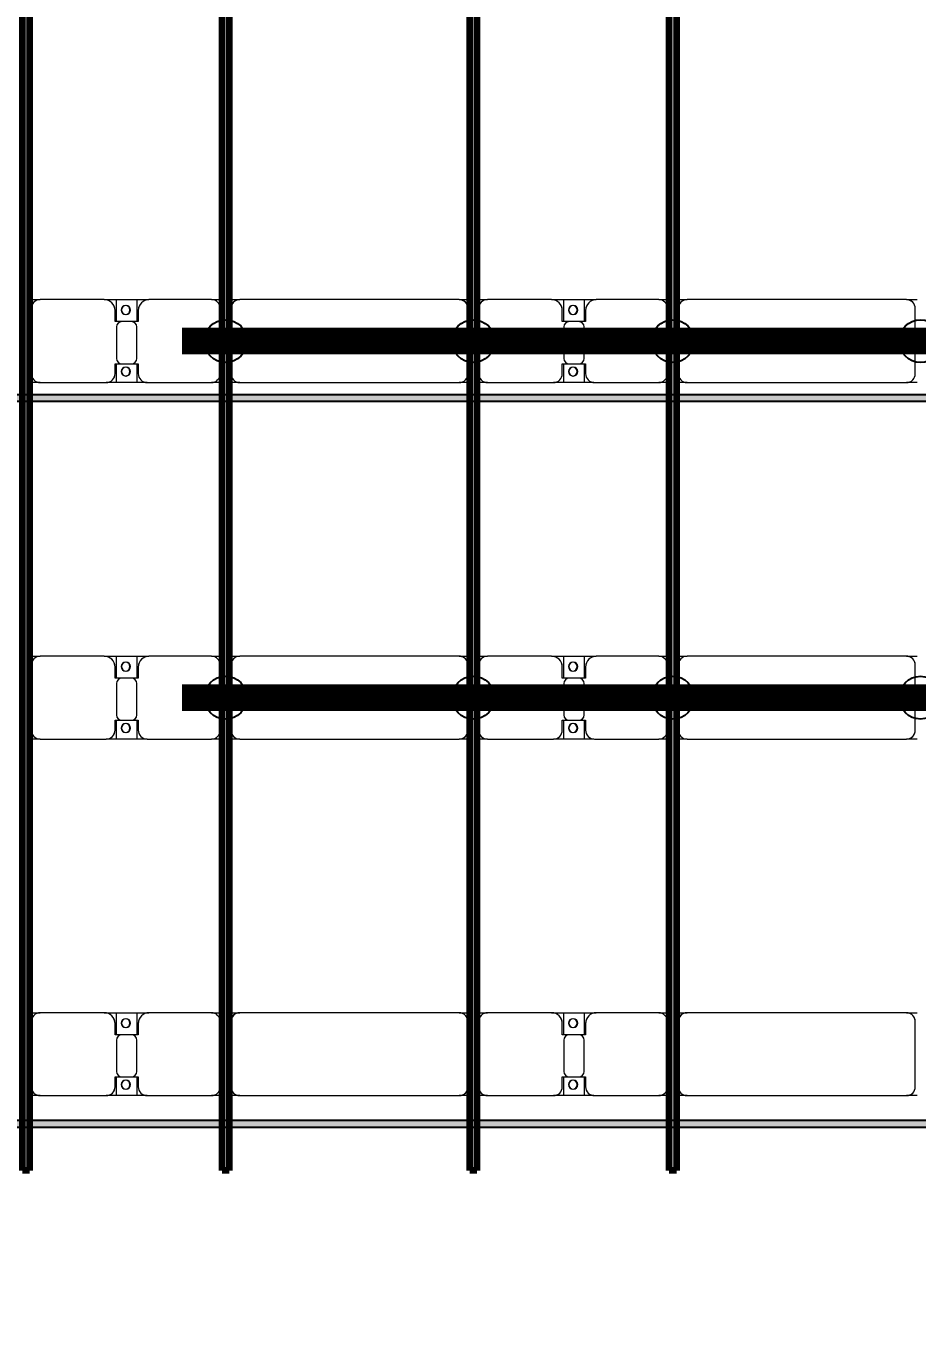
# Model space of a CAD drawing. Header units: millimetres. Extents: x 312848 to 517332, y -142134 to -35114.
# Drawn here: x 391795 to 396795, y -134847 to -127561 of the extents above; entities that cross this region are included whole.
import ezdxf

# ---------------------------------------------------------------- set-up
doc = ezdxf.new("R2010")
doc.units = ezdxf.units.MM
for name, color, linetype, lineweight in [('A-ANNO-DIMS', 211, 'Continuous', 9), ('A-ANNO-DIMS-500', 211, 'Continuous', 9), ('A-GENM', 13, 'Continuous', 9), ('S-BEAM', 12, 'Continuous', 9)]:
    doc.layers.add(name, color=color, linetype=linetype, lineweight=lineweight)
doc.layers.add('GC-HOP 40x60 GIA CUONG', color=1, linetype='Continuous')
doc.styles.add('Trebuchet MS', font='trebuc.ttf', dxfattribs={"width": 0.8, "height": 1500})
doc.dimstyles.new('Arc_Length_-_3mm_Trebuchet_MS_3', dxfattribs={"dimscale": 304.8, "dimtxt": 1546.42636, "dimasz": 1.64042, "dimexe": 2.46063, "dimexo": 2.46063, "dimgap": 0.492126, "dimtad": 1, "dimdec": 0, "dimrnd": 10, "dimzin": 0, "dimdsep": 46, "dimtxsty": 'Trebuchet MS', "dimblk1": 'OBLIQUE', "dimblk2": 'OBLIQUE', "dimsah": 1, "dimcen": 0.09, "dimdle": 1.64042, "dimazin": 0, "dimtfac": 1, "dimtdec": 4, "dimtix": 1, "dimtmove": 0, "dimatfit": 3, "dimfxl": 1, "dimtvp": 1, "dimtfill": 1, "dimtolj": 1, "dimtzin": 0, "dimarcsym": 2})

# ---------------------------------------------------------------- blocks, each defined once
blk = doc.blocks.new('Dai phao do pin - DẢI PHAO ĐỠ PIN-67477-KHUNG KẾT CẤU BÈ PIN 3')
at = {"layer": 'A-GENM', "color": 7}
for p, q in [((63460, 241.6), (63519.7, 241.6)), ((63879.7, 241.6), (63519.7, 241.6)), ((63879.7, 241.6), (64062.2, 241.6)), ((63947.8, 241.6), (64130.3, 241.6)), ((63947.8, 118.2), (63947.8, 241.6)), ((64062.2, 241.6), (64062.2, 118.2)), ((64480.3, 241.6), (64130.3, 241.6)), ((64480.3, 241.6), (64540, 241.6)), ((64580, 241.6), (64639.7, 241.6)), ((65870.3, 241.6), (64639.7, 241.6)), ((65870.3, 241.6), (65930, 241.6)), ((65970, 241.6), (66029.7, 241.6)), ((66389.7, 241.6), (66029.7, 241.6)), ((66389.7, 241.6), (66572.2, 241.6)), ((66457.8, 241.6), (66640.3, 241.6)), ((66457.8, 118.2), (66457.8, 241.6)), ((66572.2, 241.6), (66572.2, 118.2)), ((66990.3, 241.6), (66640.3, 241.6)), ((66990.3, 241.6), (67050, 241.6)), ((67090, 241.6), (67149.7, 241.6)), ((68380.3, 241.6), (67149.7, 241.6)), ((68380.3, 241.6), (68440, 241.6)), ((63469.7, 191.6), (63469.7, -173.4)), ((63939.7, 118.2), (63939.7, 181.6)), ((64070.3, 181.6), (64070.3, 118.2)), ((64530.3, -173.4), (64530.3, 191.6)), ((64589.7, 191.6), (64589.7, -173.4)), ((65920.3, -173.4), (65920.3, 191.6)), ((65979.7, 191.6), (65979.7, -173.4)), ((66449.7, 118.2), (66449.7, 181.6)), ((66580.3, 181.6), (66580.3, 118.2)), ((67040.3, -173.4), (67040.3, 191.6)), ((67099.7, 191.6), (67099.7, -173.4)), ((68430.3, -173.4), (68430.3, 191.6)), ((64032.2, 118.2), (63939.7, 118.2)), ((63947.8, 88.2), (63947.8, -88.2)), ((64070.3, 118.2), (63977.8, 118.2)), ((64062.2, -88.2), (64062.2, 88.2)), ((66542.2, 118.2), (66449.7, 118.2)), ((66457.8, 88.2), (66457.8, -88.2)), ((66580.3, 118.2), (66487.8, 118.2)), ((66572.2, -88.2), (66572.2, 88.2)), ((63939.7, -173.4), (63939.7, -118.2)), ((63939.7, -118.2), (64032.2, -118.2)), ((63947.8, -223.4), (63947.8, -118.2)), ((63977.8, -118.2), (64070.3, -118.2)), ((64062.2, -118.2), (64062.2, -223.4)), ((64070.3, -118.2), (64070.3, -173.4)), ((66449.7, -173.4), (66449.7, -118.2)), ((66449.7, -118.2), (66542.2, -118.2)), ((66457.8, -223.4), (66457.8, -118.2)), ((66487.8, -118.2), (66580.3, -118.2)), ((66572.2, -118.2), (66572.2, -223.4)), ((66580.3, -118.2), (66580.3, -173.4)), ((63519.7, -223.4), (63460, -223.4)), ((63519.7, -223.4), (63889.7, -223.4)), ((64062.2, -223.4), (63889.7, -223.4)), ((64120.3, -223.4), (63947.8, -223.4)), ((64120.3, -223.4), (64480.3, -223.4)), ((64540, -223.4), (64480.3, -223.4)), ((64639.7, -223.4), (64580, -223.4)), ((64639.7, -223.4), (65870.3, -223.4)), ((65930, -223.4), (65870.3, -223.4)), ((66029.7, -223.4), (65970, -223.4)), ((66029.7, -223.4), (66399.7, -223.4)), ((66572.2, -223.4), (66399.7, -223.4)), ((66626.5, -223.4), (66457.8, -223.4)), ((66630.3, -223.4), (66990.3, -223.4)), ((67050, -223.4), (66990.3, -223.4)), ((67149.7, -223.4), (67090, -223.4)), ((67149.7, -223.4), (68380.3, -223.4)), ((68440, -223.4), (68380.3, -223.4))]:
    blk.add_line(p, q, dxfattribs=at)
for centre, radius, start, end in [((63519.7, 191.6), 50, 90, 180), ((63519.7, 191.6), 50, 135, 180), ((63879.7, 181.6), 60, 0, 90), ((64130.3, 181.6), 60, 90, 180), ((64480.3, 191.6), 50, 0, 90), ((64480.3, 191.6), 50, 0, 45), ((64639.7, 191.6), 50, 90, 180), ((64639.7, 191.6), 50, 105, 180), ((65870.3, 191.6), 50, 0, 90), ((65870.3, 191.6), 50, 15, 90), ((66029.7, 191.6), 50, 90, 180), ((66029.7, 191.6), 50, 135, 180), ((66389.7, 181.6), 60, 0, 90), ((66640.3, 181.6), 60, 90, 180), ((66990.3, 191.6), 50, 0, 90), ((66990.3, 191.6), 50, 0, 45), ((67149.7, 191.6), 50, 90, 180), ((67149.7, 191.6), 50, 105, 180), ((68380.3, 191.6), 50, 0, 90), ((68380.3, 191.6), 50, 15, 90), ((63879.7, 181.6), 60, 0, 30), ((63998.6, 183.2), 25, 0, 180), ((63998.6, 183.2), 25, 180, 360), ((64001.4, 183.2), 25, 0, 180), ((64001.4, 183.2), 25, 180, 0), ((64130.3, 181.6), 60, 150, 180), ((66389.7, 181.6), 60, 0, 30), ((66508.6, 183.2), 25, 0, 180), ((66508.6, 183.2), 25, 180, 0), ((66511.4, 183.2), 25, 0, 180), ((66511.4, 183.2), 25, 180, 360), ((66640.3, 181.6), 60, 150, 180), ((63977.8, 88.2), 30, 90, 180), ((64032.2, 88.2), 30, 360, 90), ((66487.8, 88.2), 30, 90, 180), ((66542.2, 88.2), 30, 0, 90), ((63977.8, -88.2), 30, 180, 270), ((63998.6, -161.8), 25, 360, 180), ((64001.4, -161.8), 25, 0, 180), ((64032.2, -88.2), 30, 270, 0), ((66487.8, -88.2), 30, 180, 270), ((66508.6, -161.8), 25, 0, 180), ((66511.4, -161.8), 25, 0, 180), ((66542.2, -88.2), 30, 270, 0), ((63519.7, -173.4), 50, 180, 270), ((63519.7, -173.4), 50, 180, 225), ((63889.7, -173.4), 50, 270, 0), ((63889.7, -173.4), 50, 315, 0), ((63998.6, -161.8), 25, 180, 360), ((64001.4, -161.8), 25, 180, 0), ((64120.3, -173.4), 50, 180, 270), ((64120.3, -173.4), 50, 180, 225), ((64480.3, -173.4), 50, 270, 0), ((64480.3, -173.4), 50, 315, 0), ((64639.7, -173.4), 50, 180, 270), ((64639.7, -173.4), 50, 180, 270), ((65870.3, -173.4), 50, 270, 360), ((65870.3, -173.4), 50, 285, 360), ((66029.7, -173.4), 50, 180, 270), ((66029.7, -173.4), 50, 180, 225), ((66399.7, -173.4), 50, 270, 0), ((66399.7, -173.4), 50, 315, 0), ((66508.6, -161.8), 25, 180, 360), ((66511.4, -161.8), 25, 180, 0), ((66630.3, -173.4), 50, 180, 270), ((66630.3, -173.4), 50, 180, 225), ((66990.3, -173.4), 50, 270, 0), ((66990.3, -173.4), 50, 315, 0), ((67149.7, -173.4), 50, 180, 270), ((67149.7, -173.4), 50, 180, 270), ((68380.3, -173.4), 50, 270, 0), ((68380.3, -173.4), 50, 285, 0)]:
    blk.add_arc(centre, radius, start, end, dxfattribs=at)
blk = doc.blocks.new('Dai phao do pin - DẢI PHAO ĐỠ PIN-V1-KHUNG KẾT CẤU BÈ PIN 3')
at = {"layer": 'A-GENM', "color": 7}
for p, q in [((63460, 241.6), (63519.7, 241.6)), ((63879.7, 241.6), (63519.7, 241.6)), ((63879.7, 241.6), (64062.2, 241.6)), ((63947.8, 241.6), (64130.3, 241.6)), ((63947.8, 118.2), (63947.8, 241.6)), ((64062.2, 241.6), (64062.2, 118.2)), ((64480.3, 241.6), (64130.3, 241.6)), ((64480.3, 241.6), (64540, 241.6)), ((64580, 241.6), (64639.7, 241.6)), ((65870.3, 241.6), (64639.7, 241.6)), ((65870.3, 241.6), (65930, 241.6)), ((65970, 241.6), (66029.7, 241.6)), ((66389.7, 241.6), (66029.7, 241.6)), ((66389.7, 241.6), (66572.2, 241.6)), ((66457.8, 241.6), (66640.3, 241.6)), ((66457.8, 118.2), (66457.8, 241.6)), ((66572.2, 241.6), (66572.2, 118.2)), ((66990.3, 241.6), (66640.3, 241.6)), ((66990.3, 241.6), (67050, 241.6)), ((67090, 241.6), (67149.7, 241.6)), ((68380.3, 241.6), (67149.7, 241.6)), ((68380.3, 241.6), (68440, 241.6)), ((63469.7, 191.6), (63469.7, -173.4)), ((63939.7, 118.2), (63939.7, 181.6)), ((64070.3, 181.6), (64070.3, 118.2)), ((64530.3, -173.4), (64530.3, 191.6)), ((64589.7, 191.6), (64589.7, -173.4)), ((65920.3, -173.4), (65920.3, 191.6)), ((65979.7, 191.6), (65979.7, -173.4)), ((66449.7, 118.2), (66449.7, 181.6)), ((66580.3, 181.6), (66580.3, 118.2)), ((67040.3, -173.4), (67040.3, 191.6)), ((67099.7, 191.6), (67099.7, -173.4)), ((68430.3, -173.4), (68430.3, 191.6)), ((64032.2, 118.2), (63939.7, 118.2)), ((63947.8, 88.2), (63947.8, -88.2)), ((64070.3, 118.2), (63977.8, 118.2)), ((64062.2, -88.2), (64062.2, 88.2)), ((66542.2, 118.2), (66449.7, 118.2)), ((66457.8, 88.2), (66457.8, -88.2)), ((66580.3, 118.2), (66487.8, 118.2)), ((66572.2, -88.2), (66572.2, 88.2)), ((63939.7, -173.4), (63939.7, -118.2)), ((63939.7, -118.2), (64032.2, -118.2)), ((63947.8, -223.4), (63947.8, -118.2)), ((63977.8, -118.2), (64070.3, -118.2)), ((64062.2, -118.2), (64062.2, -223.4)), ((64070.3, -118.2), (64070.3, -173.4)), ((66449.7, -173.4), (66449.7, -118.2)), ((66449.7, -118.2), (66542.2, -118.2)), ((66457.8, -223.4), (66457.8, -118.2)), ((66487.8, -118.2), (66580.3, -118.2)), ((66572.2, -118.2), (66572.2, -223.4)), ((66580.3, -118.2), (66580.3, -173.4)), ((63519.7, -223.4), (63460, -223.4)), ((63519.7, -223.4), (63889.7, -223.4)), ((64062.2, -223.4), (63889.7, -223.4)), ((64120.3, -223.4), (63947.8, -223.4)), ((64120.3, -223.4), (64480.3, -223.4)), ((64540, -223.4), (64480.3, -223.4)), ((64639.7, -223.4), (64580, -223.4)), ((64639.7, -223.4), (65870.3, -223.4)), ((65930, -223.4), (65870.3, -223.4)), ((66029.7, -223.4), (65970, -223.4)), ((66029.7, -223.4), (66399.7, -223.4)), ((66572.2, -223.4), (66399.7, -223.4)), ((66626.5, -223.4), (66457.8, -223.4)), ((66630.3, -223.4), (66990.3, -223.4)), ((67050, -223.4), (66990.3, -223.4)), ((67149.7, -223.4), (67090, -223.4)), ((67149.7, -223.4), (68380.3, -223.4)), ((68440, -223.4), (68380.3, -223.4))]:
    blk.add_line(p, q, dxfattribs=at)
for centre, radius, start, end in [((63519.7, 191.6), 50, 90, 180), ((63519.7, 191.6), 50, 135, 180), ((63879.7, 181.6), 60, 0, 90), ((64130.3, 181.6), 60, 90, 180), ((64480.3, 191.6), 50, 0, 90), ((64480.3, 191.6), 50, 0, 45), ((64639.7, 191.6), 50, 90, 180), ((64639.7, 191.6), 50, 105, 180), ((65870.3, 191.6), 50, 0, 90), ((65870.3, 191.6), 50, 15, 90), ((66029.7, 191.6), 50, 90, 180), ((66029.7, 191.6), 50, 135, 180), ((66389.7, 181.6), 60, 0, 90), ((66640.3, 181.6), 60, 90, 180), ((66990.3, 191.6), 50, 0, 90), ((66990.3, 191.6), 50, 0, 45), ((67149.7, 191.6), 50, 90, 180), ((67149.7, 191.6), 50, 105, 180), ((68380.3, 191.6), 50, 0, 90), ((68380.3, 191.6), 50, 15, 90), ((63879.7, 181.6), 60, 0, 30), ((63998.6, 183.2), 25, 0, 180), ((63998.6, 183.2), 25, 180, 360), ((64001.4, 183.2), 25, 0, 180), ((64001.4, 183.2), 25, 180, 0), ((64130.3, 181.6), 60, 150, 180), ((66389.7, 181.6), 60, 0, 30), ((66508.6, 183.2), 25, 0, 180), ((66508.6, 183.2), 25, 180, 0), ((66511.4, 183.2), 25, 0, 180), ((66511.4, 183.2), 25, 180, 360), ((66640.3, 181.6), 60, 150, 180), ((63977.8, 88.2), 30, 90, 180), ((64032.2, 88.2), 30, 360, 90), ((66487.8, 88.2), 30, 90, 180), ((66542.2, 88.2), 30, 0, 90), ((63977.8, -88.2), 30, 180, 270), ((63998.6, -161.8), 25, 360, 180), ((64001.4, -161.8), 25, 0, 180), ((64032.2, -88.2), 30, 270, 0), ((66487.8, -88.2), 30, 180, 270), ((66508.6, -161.8), 25, 0, 180), ((66511.4, -161.8), 25, 0, 180), ((66542.2, -88.2), 30, 270, 0), ((63519.7, -173.4), 50, 180, 270), ((63519.7, -173.4), 50, 180, 225), ((63889.7, -173.4), 50, 270, 0), ((63889.7, -173.4), 50, 315, 0), ((63998.6, -161.8), 25, 180, 360), ((64001.4, -161.8), 25, 180, 0), ((64120.3, -173.4), 50, 180, 270), ((64120.3, -173.4), 50, 180, 225), ((64480.3, -173.4), 50, 270, 0), ((64480.3, -173.4), 50, 315, 0), ((64639.7, -173.4), 50, 180, 270), ((64639.7, -173.4), 50, 180, 270), ((65870.3, -173.4), 50, 270, 360), ((65870.3, -173.4), 50, 285, 360), ((66029.7, -173.4), 50, 180, 270), ((66029.7, -173.4), 50, 180, 225), ((66399.7, -173.4), 50, 270, 0), ((66399.7, -173.4), 50, 315, 0), ((66508.6, -161.8), 25, 180, 360), ((66511.4, -161.8), 25, 180, 0), ((66630.3, -173.4), 50, 180, 270), ((66630.3, -173.4), 50, 180, 225), ((66990.3, -173.4), 50, 270, 0), ((66990.3, -173.4), 50, 315, 0), ((67149.7, -173.4), 50, 180, 270), ((67149.7, -173.4), 50, 180, 270), ((68380.3, -173.4), 50, 270, 0), ((68380.3, -173.4), 50, 285, 0)]:
    blk.add_arc(centre, radius, start, end, dxfattribs=at)
blk = doc.blocks.new('Dầm C52 - Hộp 40x60-69326-KHUNG KẾT CẤU BÈ PIN 3')
at = {"layer": 'S-BEAM', "lineweight": 25}
blk.add_hatch(color=4, dxfattribs=at).paths.add_polyline_path([(55975.3, -20), (55975.3, 20), (-55975.3, 20), (-55975.3, -20), (55935.6, -20)])
at = {"layer": 'S-BEAM', "color": 4, "lineweight": 25}
for p, q in [((-55975.3, 20), (55975.3, 20)), ((55975.3, -20), (-55975.3, -20))]:
    blk.add_line(p, q, dxfattribs=at)
blk = doc.blocks.new('Dầm C52 - Dầm C52-V13-KHUNG KẾT CẤU BÈ PIN 3')
at = {"layer": 'S-BEAM', "lineweight": 140}
blk.add_hatch(color=1, dxfattribs=at).paths.add_polyline_path([(-45616.3, 20), (-45616.3, -20), (45616.3, -20), (45616.3, 20), (-45569, 20)])
at = {"layer": 'S-BEAM', "color": 1, "lineweight": 140}
for p, q in [((-45616.3, -20), (-45616.3, 20)), ((-45616.3, 20), (45616.3, 20)), ((45616.3, -20), (-45616.3, -20))]:
    blk.add_line(p, q, dxfattribs=at)
blk = doc.blocks.new('be pin 3_rvt-1-KHUNG KẾT CẤU BÈ PIN 3')
at = {"layer": 'A-GENM', "color": 4, "lineweight": 25}
for name, p in [('Dai phao do pin - DẢI PHAO ĐỠ PIN-67477-KHUNG KẾT CẤU BÈ PIN 3', (328354.7, -129337.3)), ('Dai phao do pin - DẢI PHAO ĐỠ PIN-V1-KHUNG KẾT CẤU BÈ PIN 3', (328354.7, -131337.3)), ('Dai phao do pin - DẢI PHAO ĐỠ PIN-67477-KHUNG KẾT CẤU BÈ PIN 3', (328354.7, -133337.3))]:
    blk.add_blockref(name, p, dxfattribs=at)
at = {"layer": 'S-BEAM', "color": 4, "lineweight": 25, "rotation": 89.99999999999962}
for p in [(391794.7, -88363.7), (392914.7, -88363.7), (394304.7, -88363.7), (395424.7, -88363.7)]:
    blk.add_blockref('Dầm C52 - Dầm C52-V13-KHUNG KẾT CẤU BÈ PIN 3', p, dxfattribs=at)
at = {"layer": 'S-BEAM', "color": 4, "lineweight": 25}
for p in [(380507.8, -129647.4), (380507.8, -133718.6)]:
    blk.add_blockref('Dầm C52 - Hộp 40x60-69326-KHUNG KẾT CẤU BÈ PIN 3', p, dxfattribs=at)
blk = doc.blocks.new('DIMBLOCK3-KHUNG KẾT CẤU BÈ PIN 3')
at = {"layer": 'A-ANNO-DIMS-500', "transparency": 16777216}
for p, q in [((325844.7, -137495), (325844.7, -134310.2)), ((398624.7, -137495), (398624.7, -134310.2)), ((398624.7, -137495), (325344.7, -137495)), ((325844.7, -137495), (325844.7, -138245)), ((398624.7, -137495), (398624.7, -138245))]:
    blk.add_line(p, q, dxfattribs=at)
at = {"layer": 'A-ANNO-DIMS-500', "lineweight": 70, "transparency": 16777216}
for p, q in [((325844.7, -137495), (326094.7, -137245)), ((398624.7, -137495), (398874.7, -137245)), ((325844.7, -137495), (325594.7, -137745)), ((398624.7, -137495), (398374.7, -137745))]:
    blk.add_line(p, q, dxfattribs=at)
at = {"layer": 'A-ANNO-DIMS-500', "color": 0, "transparency": 16777216, "insert": (360268.9, -135425.6), "char_height": 1500, "width": 4717.911, "attachment_point": 1, "line_spacing_factor": 1.048425, "style": 'Trebuchet MS', "bg_fill": 3, "box_fill_scale": 1.25, "bg_fill_color": 256, "bg_fill_true_color": 13158600, "bg_fill_transparency": 0}
blk.add_mtext('72780', dxfattribs=at)
blk = doc.blocks.new('_Oblique')
at = {"color": 0, "linetype": 'ByBlock', "lineweight": -2}
blk.add_line((-0.5, -0.5), (0.5, 0.5), dxfattribs=at)
blk = doc.blocks.new('DIMBLOCK6-KHUNG KẾT CẤU BÈ PIN 3')
at = {"layer": 'A-ANNO-DIMS-500', "transparency": 16777216}
for p, q in [((325844.7, -141383.9), (325844.7, -134310.2)), ((435744.7, -141383.9), (435744.7, -134310.6)), ((436244.7, -141383.9), (325344.7, -141383.9)), ((325844.7, -141383.9), (325844.7, -142133.9)), ((435744.7, -141383.9), (435744.7, -142133.9))]:
    blk.add_line(p, q, dxfattribs=at)
at = {"layer": 'A-ANNO-DIMS-500', "lineweight": 70, "transparency": 16777216}
for p, q in [((325844.7, -141383.9), (326094.7, -141133.9)), ((435744.7, -141383.9), (435994.7, -141133.9)), ((325844.7, -141383.9), (325594.7, -141633.9)), ((435744.7, -141383.9), (435494.7, -141633.9))]:
    blk.add_line(p, q, dxfattribs=at)
at = {"layer": 'A-ANNO-DIMS-500', "color": 0, "transparency": 16777216, "insert": (378435.8, -139314.5), "char_height": 1500, "width": 5661.493, "attachment_point": 1, "line_spacing_factor": 1.048425, "style": 'Trebuchet MS', "bg_fill": 3, "box_fill_scale": 1.25, "bg_fill_color": 256, "bg_fill_true_color": 13158600, "bg_fill_transparency": 0}
blk.add_mtext('109900', dxfattribs=at)

msp = doc.modelspace()

# ---------------------------------------------------------------- linework, layer by layer
at = {"layer": 'GC-HOP 40x60 GIA CUONG', "const_width": 150}
for points in [[(392670.4, -129328.3), (407670.4, -129328.3)], [(392670.4, -131328.3), (407670.4, -131328.3)]]:
    msp.add_lwpolyline(points, dxfattribs=at)
at = {"layer": 'GC-HOP 40x60 GIA CUONG'}
for centre in [(392914.7, -129328.3), (394304.7, -129328.3), (395424.7, -129328.3), (396814.7, -129328.3), (392914.7, -131328.3), (394304.7, -131328.3), (395424.7, -131328.3), (396814.7, -131328.3)]:
    msp.add_circle(centre, 120, dxfattribs=at)

# ---------------------------------------------------------------- block references
at = {"lineweight": 5}
msp.add_blockref('be pin 3_rvt-1-KHUNG KẾT CẤU BÈ PIN 3', (0, 0), dxfattribs=at)

# ---------------------------------------------------------------- next in the draw order: dimensions: what is measured, and where the dimension line sits
at = {"layer": 'A-ANNO-DIMS'}
dim = msp.add_linear_dim(base=(325844.7, -137495), p1=(398624.7, -133560.2), p2=(325844.7, -133560.2), angle=0, dimstyle='Arc_Length_-_3mm_Trebuchet_MS_3', override={"dimpost": '<>', "dimfxl": 72780}, dxfattribs=at)
dim.commit()
dim.dimension.update_dxf_attribs({"geometry": 'DIMBLOCK3-KHUNG KẾT CẤU BÈ PIN 3', "text_midpoint": (362234.7, -136581.9)})

# ---------------------------------------------------------------- next in the draw order: dimensions: what is measured, and where the dimension line sits
dim = msp.add_linear_dim(base=(325844.7, -141383.9), p1=(435744.7, -133560.6), p2=(325844.7, -133560.2), angle=0, dimstyle='Arc_Length_-_3mm_Trebuchet_MS_3', override={"dimpost": '<>', "dimfxl": 109900.000001}, dxfattribs=at)
dim.commit()
dim.dimension.update_dxf_attribs({"geometry": 'DIMBLOCK6-KHUNG KẾT CẤU BÈ PIN 3', "text_midpoint": (380794.7, -140468.2)})

doc.saveas('drawing.dxf')
